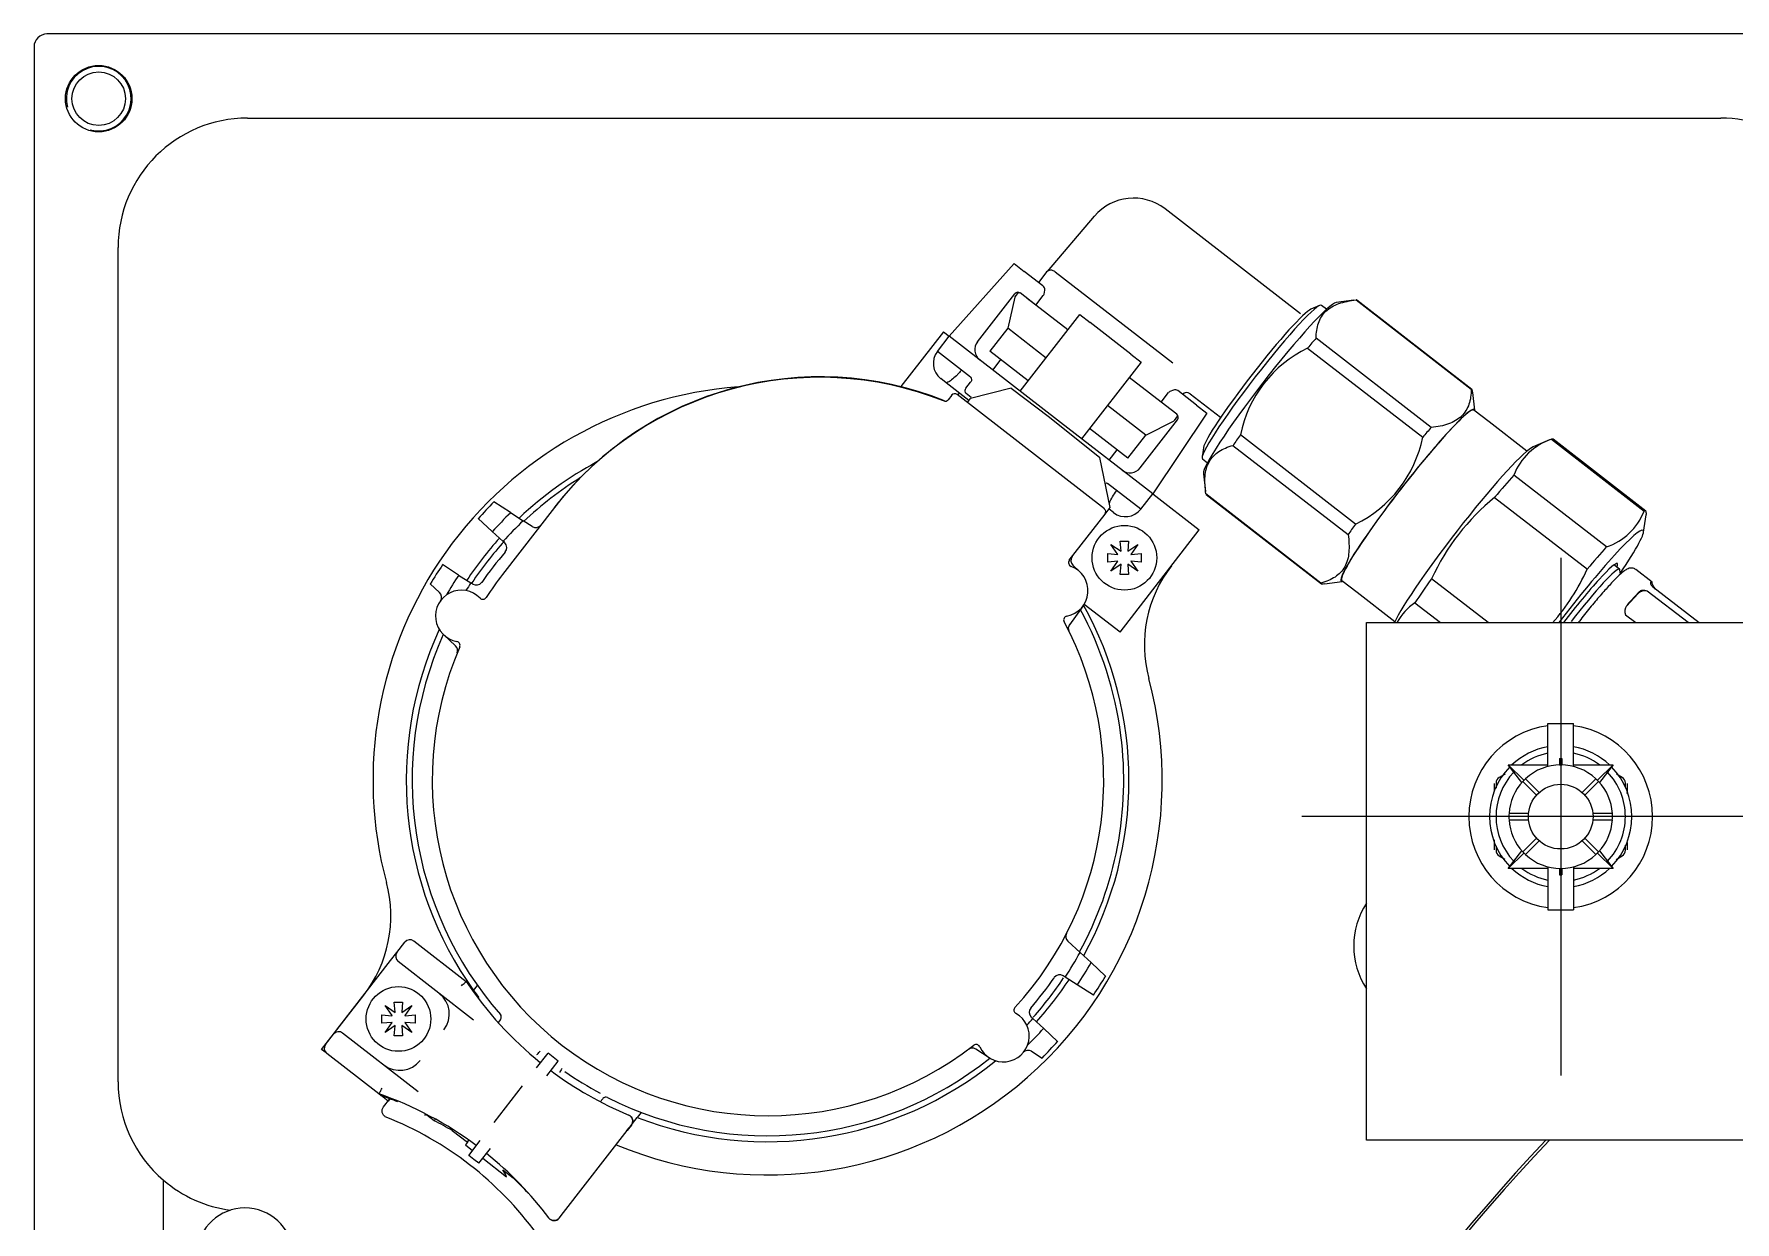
# Model space of a CAD drawing. Header units: millimetres. Extents: x -60 to 7633, y -2614 to 2146.
# Drawn here: x 6709.8 to 6841.3, y -2263.6 to -2171.8 of the extents above; entities that cross this region are included whole.
import ezdxf
from ezdxf.lldxf.tags import DXFTag

# ---------------------------------------------------------------- set-up
doc = ezdxf.new("R2010")
doc.units = ezdxf.units.MM
doc.layers.get('0').update_dxf_attribs({"color": 250})
tags = doc.linetypes.add('CENTER2', pattern=[28.575, 19.05, -3.175, 3.175, -3.175]).pattern_tags.tags
tags[10:11] = [DXFTag(74, 4), DXFTag(75, 0), DXFTag(340, '0'), DXFTag(46, 0.0), DXFTag(50, 0.0), DXFTag(44, 0.0), DXFTag(45, 0.0)]
tags[8:9] = [DXFTag(74, 4), DXFTag(75, 0), DXFTag(340, '0'), DXFTag(46, 0.0), DXFTag(50, 0.0), DXFTag(44, 0.0), DXFTag(45, 0.0)]
tags[6:7] = [DXFTag(74, 4), DXFTag(75, 0), DXFTag(340, '0'), DXFTag(46, 0.0), DXFTag(50, 0.0), DXFTag(44, 0.0), DXFTag(45, 0.0)]
tags[4:5] = [DXFTag(74, 4), DXFTag(75, 0), DXFTag(340, '0'), DXFTag(46, 0.0), DXFTag(50, 0.0), DXFTag(44, 0.0), DXFTag(45, 0.0)]

msp = doc.modelspace()

# ---------------------------------------------------------------- linework, layer by layer
at = {"linetype": 'Continuous'}
for p, q in [((7164.8, -2171.78), (6710.8, -2171.78)), ((6709.8, -2172.78), (6709.8, -2551.78)), ((6726.3, -2178.28), (6840.17, -2178.28)), ((6791.74, -2185.87), (6788.12, -2190.14)), ((6791.74, -2185.88), (6791.75, -2185.86)), ((6807.7, -2193.41), (6797.23, -2185.3)), ((6716.3, -2252.78), (6716.3, -2188.28)), ((6780.54, -2195.13), (6785.55, -2189.53)), ((6785.55, -2189.53), (6786.34, -2190.14)), ((6787.78, -2191.26), (6786.34, -2190.14)), ((6788.01, -2190.23), (6787.43, -2190.98)), ((6788.72, -2190.16), (6788.71, -2190.14)), ((6788.72, -2190.16), (6797.81, -2197.2)), ((6787.87, -2191.88), (6787.92, -2191.58)), ((6782.73, -2195.57), (6785.61, -2191.86)), ((6785.6, -2192.13), (6785.06, -2194.53)), ((6785.89, -2191.74), (6785.62, -2192.09)), ((6787.24, -2192.74), (6786.03, -2191.8)), ((6789.71, -2194.65), (6786.57, -2192.22)), ((6787.24, -2192.74), (6787.81, -2192)), ((6809.17, -2192.77), (6808.49, -2193.05)), ((6809.69, -2193.06), (6809.31, -2192.76)), ((6811.8, -2192.36), (6810.44, -2192.54)), ((6812, -2192.34), (6820.89, -2199.24)), ((6820.94, -2199.25), (6812.05, -2192.36)), ((6786.03, -2199.39), (6790.63, -2193.47)), ((6790.63, -2193.47), (6791.42, -2194.08)), ((6794.58, -2196.53), (6791.42, -2194.08)), ((6807.69, -2193.41), (6807.7, -2193.41)), ((6807.7, -2193.42), (6807.7, -2193.41)), ((6780.1, -2194.8), (6776.81, -2199.04)), ((6779.62, -2196.32), (6780.54, -2195.13)), ((6780.1, -2194.8), (6780.54, -2195.13)), ((6787.65, -2200.65), (6780.54, -2195.13)), ((6785.06, -2194.53), (6783.68, -2196.3)), ((6788.02, -2196.83), (6785.06, -2194.53)), ((6817.79, -2202.2), (6808.89, -2195.3)), ((6782.18, -2198.31), (6779.62, -2196.32)), ((6786.64, -2198.6), (6783.68, -2196.3)), ((6794.58, -2196.53), (6795.37, -2197.14)), ((6808.24, -2196.06), (6817.14, -2202.95)), ((6784.51, -2196.95), (6783.9, -2197.74)), ((6795.37, -2197.14), (6790.77, -2203.07)), ((6780.29, -2198.74), (6779.89, -2198.42)), ((6782.06, -2200.11), (6780.29, -2198.74)), ((6781.83, -2199.17), (6782.19, -2198.7)), ((6785.32, -2199.17), (6782.18, -2199.95)), ((6785.32, -2199.17), (6788.28, -2201.39)), ((6797.59, -2200.76), (6794.45, -2198.33)), ((6797.87, -2199.3), (6797.59, -2199.42)), ((6799.65, -2200.46), (6798.22, -2199.35)), ((6821.17, -2200.86), (6821, -2199.49)), ((6780.11, -2200.15), (6780.11, -2200.15)), ((6780.73, -2199.71), (6780.46, -2200.05)), ((6780.46, -2200.05), (6780.46, -2200.05)), ((6780.73, -2199.71), (6780.73, -2199.71)), ((6792.53, -2208.48), (6781.15, -2199.65)), ((6781.15, -2199.65), (6781.15, -2199.65)), ((6781.31, -2199.53), (6781.19, -2199.69)), ((6782.24, -2199.87), (6781.84, -2199.56)), ((6781.94, -2200.27), (6782.18, -2199.95)), ((6789.15, -2201.81), (6787.65, -2200.65)), ((6795.73, -2202.8), (6792.76, -2200.5)), ((6796.92, -2200.24), (6797.49, -2199.5)), ((6798.12, -2201.18), (6796.92, -2200.24)), ((6799.17, -2199.59), (6801.51, -2201.4)), ((6799.65, -2200.46), (6800.45, -2201.08)), ((6788.28, -2201.39), (6792.18, -2204.52)), ((6796.27, -2207.33), (6789.15, -2201.81)), ((6795.3, -2205.31), (6798.18, -2201.6)), ((6795.73, -2202.8), (6797.92, -2201.67)), ((6800.45, -2201.08), (6796.27, -2207.33)), ((6797.95, -2201.65), (6798.22, -2201.3)), ((6822.27, -2201.77), (6821.09, -2200.85)), ((6825.19, -2204.02), (6822.27, -2201.77)), ((6794.35, -2204.58), (6791.39, -2202.28)), ((6794.35, -2204.58), (6795.73, -2202.8)), ((6811.94, -2209.66), (6803.04, -2202.76)), ((6826.94, -2203.16), (6825.68, -2203.69)), ((6827.08, -2203.1), (6834.24, -2208.66)), ((6834.38, -2208.66), (6827.22, -2203.11)), ((6792.99, -2208.38), (6792.18, -2204.52)), ((6792.91, -2204.72), (6793.52, -2203.93)), ((6800.2, -2203.76), (6800.09, -2204.49)), ((6800.12, -2204.62), (6800.5, -2204.92)), ((6802.47, -2203.58), (6811.37, -2210.48)), ((6800.18, -2205.77), (6800.35, -2207.14)), ((6831.33, -2211.43), (6824.17, -2205.88)), ((6795.35, -2208.51), (6792.78, -2206.53)), ((6795.35, -2208.51), (6796.27, -2207.33)), ((6796.27, -2207.33), (6799.86, -2210.11)), ((6809.27, -2214.23), (6800.38, -2207.33)), ((6800.41, -2207.37), (6809.3, -2214.27)), ((6746.64, -2208.78), (6745.35, -2207.94)), ((6750.03, -2208.37), (6746.02, -2213.55)), ((6750.03, -2208.37), (6750.06, -2208.33)), ((6750.34, -2207.97), (6750.06, -2208.33)), ((6792.53, -2208.48), (6792.53, -2208.48)), ((6792.58, -2208.9), (6792.99, -2208.38)), ((6793.24, -2208.78), (6792.89, -2208.5)), ((6822.69, -2207.6), (6829.86, -2213.15)), ((6744.14, -2209.24), (6745.22, -2210.24)), ((6746.64, -2208.78), (6747.61, -2209.4)), ((6748.31, -2209.85), (6747.61, -2209.4)), ((6789.82, -2212.46), (6792.58, -2208.9)), ((6792.58, -2208.9), (6792.58, -2208.9)), ((6834.21, -2210.3), (6834.4, -2208.95)), ((6746.05, -2211), (6745.22, -2210.24)), ((6746.05, -2211), (6746.18, -2211.13)), ((6793.58, -2212.01), (6793.04, -2211.24)), ((6793.04, -2211.24), (6793.82, -2211.77)), ((6793.74, -2218.02), (6799.86, -2210.11)), ((6793.83, -2211.75), (6793.76, -2210.98)), ((6793.76, -2210.98), (6794.4, -2210.98)), ((6794.4, -2210.98), (6794.34, -2211.75)), ((6794.34, -2211.77), (6795.12, -2211.24)), ((6795.12, -2211.24), (6794.58, -2212.01)), ((6792.79, -2212.6), (6792.79, -2211.95)), ((6792.79, -2211.95), (6793.56, -2212.02)), ((6793.56, -2212.53), (6792.79, -2212.6)), ((6793.04, -2213.31), (6793.58, -2212.53)), ((6793.56, -2212.02), (6793.58, -2212.01)), ((6793.58, -2212.53), (6793.56, -2212.53)), ((6793.82, -2211.77), (6793.83, -2211.75)), ((6794.34, -2211.75), (6794.34, -2211.77)), ((6794.58, -2212.01), (6794.6, -2212.02)), ((6794.6, -2212.53), (6794.58, -2212.53)), ((6794.58, -2212.53), (6795.12, -2213.31)), ((6794.6, -2212.02), (6795.38, -2211.95)), ((6795.38, -2212.6), (6794.6, -2212.53)), ((6795.38, -2211.95), (6795.38, -2212.6)), ((6742.62, -2213.6), (6741.38, -2212.8)), ((6742.62, -2213.6), (6743.57, -2214.2)), ((6790.1, -2212.85), (6790.62, -2213.34)), ((6793.82, -2212.77), (6793.04, -2213.31)), ((6793.76, -2213.57), (6793.83, -2212.79)), ((6794.4, -2213.57), (6793.76, -2213.57)), ((6793.83, -2212.79), (6793.82, -2212.77)), ((6795.12, -2213.31), (6794.34, -2212.77)), ((6794.34, -2212.77), (6794.34, -2212.79)), ((6794.34, -2212.79), (6794.4, -2213.57)), ((6822.2, -2217.28), (6817.82, -2213.89)), ((6832.35, -2213.16), (6831.92, -2212.82)), ((6832.41, -2213.55), (6832.37, -2213.2)), ((6834.86, -2214.15), (6833.6, -2213.18)), ((6740.43, -2214.29), (6741.14, -2214.94)), ((6743.72, -2214.3), (6743.57, -2214.2)), ((6809.54, -2214.27), (6810.91, -2214.09)), ((6810.89, -2214.02), (6812.07, -2214.93)), ((6812.07, -2214.93), (6814.98, -2217.19)), ((6833.79, -2215.02), (6832.88, -2216.01)), ((6837.64, -2217.28), (6834.49, -2214.84)), ((6834.9, -2214.5), (6838.49, -2217.28)), ((6790.89, -2215.98), (6789.84, -2217.44)), ((6793.74, -2218.02), (6790.96, -2215.87)), ((6816.52, -2215.74), (6818.51, -2217.28)), ((6812.8, -2217.28), (6937.36, -2217.28)), ((6812.8, -2256.78), (6812.8, -2217.28)), ((6832.81, -2216.67), (6833.6, -2217.28)), ((6742.38, -2219.08), (6741.47, -2218.23)), ((6826.8, -2228.41), (6826.8, -2225.09)), ((6826.8, -2225.09), (6828.8, -2225.09)), ((6828.8, -2228.41), (6828.8, -2225.09)), ((6824.79, -2229.64), (6823.75, -2228.28)), ((6823.75, -2228.28), (6826.8, -2228.28)), ((6823.75, -2228.28), (6824.96, -2229.47)), ((6827.7, -2227.78), (6827.7, -2228.28)), ((6827.7, -2227.78), (6827.9, -2227.78)), ((6827.7, -2228.28), (6827.7, -2228.28)), ((6827.7, -2228.28), (6827.8, -2228.28)), ((6827.8, -2228.28), (6827.9, -2228.28)), ((6827.9, -2227.78), (6827.9, -2228.28)), ((6827.9, -2228.28), (6827.9, -2228.28)), ((6828.8, -2228.28), (6831.85, -2228.28)), ((6831.85, -2228.28), (6830.65, -2229.47)), ((6831.85, -2228.28), (6830.81, -2229.64)), ((6822.8, -2229.68), (6822.8, -2230.09)), ((6823.51, -2228.99), (6823.05, -2229.25)), ((6825.93, -2230.62), (6824.87, -2229.56)), ((6825.08, -2229.35), (6826.14, -2230.41)), ((6829.46, -2230.41), (6830.52, -2229.35)), ((6830.73, -2229.56), (6829.67, -2230.62)), ((6832.55, -2229.25), (6832.12, -2229)), ((6832.8, -2229.99), (6832.8, -2229.68)), ((6825.31, -2232.03), (6823.81, -2232.03)), ((6831.79, -2232.03), (6830.29, -2232.03)), ((6823.81, -2232.53), (6825.31, -2232.53)), ((6830.29, -2232.53), (6831.79, -2232.53)), ((6822.8, -2234.57), (6822.8, -2234.88)), ((6823.75, -2236.28), (6824.79, -2234.92)), ((6824.87, -2235), (6825.93, -2233.94)), ((6826.14, -2234.15), (6825.08, -2235.21)), ((6830.52, -2235.21), (6829.46, -2234.15)), ((6829.67, -2233.94), (6830.73, -2235)), ((6830.81, -2234.92), (6831.85, -2236.28)), ((6832.8, -2234.88), (6832.8, -2234.48)), ((6823.05, -2235.31), (6823.48, -2235.56)), ((6823.75, -2236.28), (6824.96, -2235.09)), ((6826.8, -2236.28), (6823.75, -2236.28)), ((6826.8, -2236.15), (6826.8, -2239.47)), ((6827.7, -2236.28), (6827.7, -2236.28)), ((6827.7, -2236.28), (6827.8, -2236.28)), ((6827.7, -2236.28), (6827.7, -2236.79)), ((6827.8, -2236.28), (6827.9, -2236.28)), ((6827.9, -2236.28), (6827.9, -2236.28)), ((6827.9, -2236.28), (6827.9, -2236.79)), ((6828.8, -2236.15), (6828.8, -2239.47)), ((6831.85, -2236.28), (6828.8, -2236.28)), ((6831.85, -2236.28), (6830.65, -2235.09)), ((6832.09, -2235.58), (6832.55, -2235.31)), ((6827.7, -2236.79), (6827.9, -2236.79)), ((6826.8, -2239.47), (6828.8, -2239.47)), ((6737.36, -2243.4), (6737.85, -2242.77)), ((6737.85, -2242.77), (6738.47, -2241.98)), ((6739.17, -2241.89), (6743.2, -2245.02)), ((6789.71, -2241.9), (6790.65, -2242.77)), ((6790.65, -2242.77), (6791.5, -2243.55)), ((6733.44, -2248.46), (6737.36, -2243.4)), ((6743.78, -2248), (6737.94, -2243.47)), ((6792.63, -2244.6), (6791.5, -2243.55)), ((6743.2, -2245.02), (6743.38, -2245.16)), ((6743.78, -2245.73), (6744.09, -2245.34)), ((6789.49, -2244.69), (6789.34, -2244.59)), ((6790.43, -2245.29), (6789.49, -2244.69)), ((6791.68, -2246.09), (6790.43, -2245.29)), ((6732.03, -2250.27), (6735.28, -2246.08)), ((6737.72, -2247.4), (6737.65, -2246.63)), ((6737.65, -2246.63), (6738.29, -2246.63)), ((6738.29, -2246.63), (6738.23, -2247.4)), ((6743.78, -2245.73), (6743.78, -2245.73)), ((6736.68, -2248.25), (6736.68, -2247.6)), ((6736.68, -2247.6), (6737.45, -2247.67)), ((6737.47, -2247.66), (6736.93, -2246.89)), ((6736.93, -2246.89), (6737.71, -2247.42)), ((6737.45, -2247.67), (6737.47, -2247.66)), ((6737.71, -2247.42), (6737.72, -2247.4)), ((6738.23, -2247.42), (6739.01, -2246.89)), ((6738.23, -2247.4), (6738.23, -2247.42)), ((6739.01, -2246.89), (6738.47, -2247.66)), ((6738.47, -2247.66), (6738.49, -2247.67)), ((6738.49, -2247.67), (6739.27, -2247.6)), ((6739.27, -2247.6), (6739.27, -2248.25)), ((6745.68, -2248.18), (6745.6, -2248.12)), ((6745.86, -2247.95), (6745.67, -2248.19)), ((6786.88, -2247.76), (6787.01, -2247.89)), ((6787.01, -2247.89), (6787.84, -2248.65)), ((6732.34, -2249.88), (6732.95, -2249.09)), ((6732.95, -2249.09), (6733.44, -2248.46)), ((6733.65, -2249), (6739.49, -2253.53)), ((6737.45, -2248.18), (6736.68, -2248.25)), ((6736.93, -2248.96), (6737.47, -2248.18)), ((6737.71, -2248.42), (6736.93, -2248.96)), ((6737.47, -2248.18), (6737.45, -2248.18)), ((6737.65, -2249.22), (6737.72, -2248.44)), ((6738.29, -2249.22), (6737.65, -2249.22)), ((6737.72, -2248.44), (6737.71, -2248.42)), ((6739.01, -2248.96), (6738.23, -2248.42)), ((6738.23, -2248.42), (6738.23, -2248.44)), ((6738.23, -2248.44), (6738.29, -2249.22)), ((6738.49, -2248.18), (6738.47, -2248.18)), ((6738.47, -2248.18), (6739.01, -2248.96)), ((6739.27, -2248.25), (6738.49, -2248.18)), ((6787.84, -2248.65), (6788.92, -2249.65)), ((6732.38, -2250.54), (6732.03, -2250.27)), ((6736.46, -2253.71), (6732.43, -2250.58)), ((6748.64, -2251.7), (6749.53, -2250.56)), ((6749.93, -2250.86), (6749.53, -2250.56)), ((6783.63, -2250.92), (6782.59, -2250.25)), ((6786.9, -2250.42), (6787.71, -2250.95)), ((6749.43, -2252.31), (6750.32, -2251.17)), ((6750.32, -2251.17), (6749.93, -2250.86)), ((6745.37, -2255.92), (6747.56, -2253.1)), ((6736.64, -2253.85), (6736.46, -2253.71)), ((6737.17, -2254.26), (6736.65, -2253.86)), ((6736.82, -2254.71), (6737.3, -2254.1)), ((6737.3, -2254.1), (6737.17, -2254.26)), ((6753.57, -2254.32), (6753.76, -2254.08)), ((6740.06, -2255.26), (6739.97, -2255.38)), ((6740.06, -2255.26), (6740.74, -2255.78)), ((6740.83, -2255.67), (6740.74, -2255.78)), ((6755.98, -2256.1), (6756.43, -2255.53)), ((6756.73, -2255.14), (6756.43, -2255.53)), ((6742.13, -2256.55), (6742.18, -2256.48)), ((6742.13, -2256.55), (6743.3, -2257.45)), ((6743.3, -2257.45), (6743.42, -2257.3)), ((6743.4, -2258.46), (6744.29, -2257.32)), ((6750.73, -2262.88), (6755.64, -2256.55)), ((6755.63, -2256.55), (6755.97, -2256.12)), ((6755.64, -2256.55), (6755.63, -2256.55)), ((6755.98, -2256.12), (6755.64, -2256.55)), ((6812.8, -2257.28), (6812.8, -2256.78)), ((7062.8, -2257.28), (6812.8, -2257.28)), ((6743.3, -2257.45), (6743.15, -2257.65)), ((6743.15, -2257.65), (6743.7, -2258.08)), ((6743.8, -2258.77), (6743.4, -2258.46)), ((6744.19, -2259.07), (6745.08, -2257.93)), ((6744.19, -2259.07), (6743.8, -2258.77)), ((6744.49, -2258.69), (6746.32, -2260.12)), ((6746.03, -2259.57), (6746.84, -2260.2)), ((6719.8, -2268.9), (6719.8, -2260.38)), ((6750.39, -2263.31), (6750.73, -2262.88)), ((6750.39, -2263.32), (6750.73, -2262.88)), ((6750.73, -2262.88), (6750.73, -2262.88))]:
    msp.add_line(p, q, dxfattribs=at)
at = {"linetype": 'CENTER2'}
for p, q in [((6827.8, -2212.28), (6827.8, -2252.28)), ((6847.8, -2232.28), (6807.8, -2232.28))]:
    msp.add_line(p, q, dxfattribs=at)
at = {"linetype": 'Continuous'}
for centre, radius in [((6714.8, -2176.78), 2.57), ((6714.8, -2176.78), 2.07), ((6794.08, -2212.27), 2.5), ((6827.8, -2232.28), 2.5), ((6737.97, -2247.92), 2.5)]:
    msp.add_circle(centre, radius, dxfattribs=at)
for centre, radius, start, end in [((6710.8, -2172.78), 1, 90, 180), ((6714.8, -2176.78), 2.5, 255, 195), ((6726.3, -2188.28), 10, 90, 180), ((6840.17, -2188.28), 10, 50.0555, 90), ((6794.79, -2188.46), 3.99, 52.3665, 139.4026), ((6794.79, -2188.46), 3.99, 52.3664, 57.6791), ((6797.2, -2185.34), 0.0498, 46.7735, 57.6574), ((6788.4, -2190.54), 0.5, 105.3144, 142.2154), ((6785.7, -2192.15), 0.1, 142.2154, 167.2154), ((6785.85, -2192.04), 0.3, 52.2154, 142.2154), ((6780.81, -2197.24), 1.5, 142.2154, 232.2154), ((6783.52, -2196.18), 1, 142.2154, 232.2154), ((6812.43, -2204.67), 9.58, 115.9163, 168.5146), ((6766.5, -2229.48), 30.5, 94.2701, 194.991), ((6770.54, -2224.27), 25.95, 68.362, 142.2154), ((6770.57, -2224.23), 25.95, 68.2693, 142.2154), ((6780.22, -2199.87), 0.3, 248.5197, 322.0558), ((6780.96, -2199.89), 0.3, 52.4287, 142.0022), ((6798.89, -2199.95), 0.453, 52.1445, 137.0588), ((6797.87, -2201.58), 0.1, 297.2154, 322.2154), ((6797.94, -2201.41), 0.3, 322.2154, 52.2154), ((6807.75, -2201.05), 9.58, 295.9163, 348.5146), ((6828.59, -2207.6), 4.74, 108.5086, 158.7534), ((6766.5, -2229.48), 27.93, 118.1713, 133.3579), ((6794.51, -2204.7), 1, 232.2154, 322.2154), ((6766.53, -2229.45), 27.5, 121.7854, 133.3741), ((6766.53, -2229.45), 26.89, 126.9696, 127.0044), ((6792.34, -2208.71), 0.3, 322.4287, 52.0022), ((6794.16, -2207.59), 1.5, 232.2154, 322.2154), ((6833.73, -2221.18), 17.5, 129.0709, 155.36), ((6829.83, -2206.94), 4.74, 288.5086, 338.7534), ((6766.53, -2229.45), 28.68, 133.8992, 137.9744), ((6766.53, -2229.45), 27.56, 133.3475, 138.0052), ((6748.58, -2209.43), 0.5, 237.2154, 322.2154), ((6829.7, -2208.46), 4.74, 353.997, 355.9223), ((6766.5, -2229.48), 27.93, 137.8933, 146.3382), ((6766.53, -2229.45), 27.5, 137.7879, 146.3259), ((6745.84, -2211.49), 0.5, 319.0562, 47.2154), ((6766.53, -2229.45), 26.89, 139.0562, 145.3747), ((6790.06, -2212.65), 0.3, 142.2154, 249.9344), ((6790.44, -2212.48), 0.5, 142.2154, 227.2154), ((6766.53, -2229.45), 28.68, 146.4565, 150.0633), ((6766.53, -2229.45), 25.95, 142.2154, 147.0799), ((6789.27, -2214.81), 2, 280.3377, 69.9344), ((6805.62, -2219.01), 10, 142.2154, 194.991), ((6813.95, -2205.85), 17.5, 319.1078, 335.36), ((6742.83, -2216.77), 2, 43.5999, 260.1061), ((6740.8, -2215.31), 0.5, 324.4218, 47.2154), ((6766.53, -2229.45), 27.56, 146.4257, 147.8947), ((6743.99, -2213.88), 0.5, 237.2154, 325.3747), ((6744.49, -2215.18), 0.3, 223.5999, 327.0799), ((6766.53, -2229.45), 27.5, 7.2154, 28.6842), ((6766.5, -2229.48), 27.93, 331.0322, 29.0287), ((6819.21, -2219.55), 4.66, 125.2302, 150.3895), ((6833.56, -2216.41), 0.796, 147.6777, 199.0472), ((6766.5, -2229.48), 27.93, 155.3072, 215.5701), ((6766.53, -2229.45), 25.95, 317.351, 28.1302), ((6789.68, -2217.07), 0.3, 100.3377, 208.1302), ((6790.24, -2217.73), 0.5, 144.2154, 206.2965), ((6766.53, -2229.45), 27.5, 155.8605, 221.2249), ((6766.53, -2229.45), 25.95, 156.6261, 307.8048), ((6742.04, -2219.44), 0.5, 337.7837, 47.2154), ((6742.43, -2219.03), 0.3, 336.6261, 80.1061), ((6766.5, -2229.48), 30.5, 247.4217, 14.991), ((6827.8, -2232.28), 7.1, 98.0967, 261.9033), ((6827.8, -2232.28), 7.1, 0, 81.9033), ((6766.53, -2229.45), 27.5, 331.1151, 7.2154), ((6827.8, -2232.28), 5.5, 100.4757, 133.3418), ((6827.8, -2232.28), 5.5, 46.6582, 79.5243), ((6827.8, -2232.28), 5, 101.537, 126.8699), ((6827.8, -2232.28), 4, 47.1491, 132.8509), ((6827.8, -2232.28), 5, 53.1301, 78.463), ((6827.8, -2232.28), 5.5, 135.6043, 224.3957), ((6450.37, -2232.28), 372.32, 0.3079, 0.394), ((6827.8, -2232.28), 5, 136.4336, 223.5664), ((6823.3, -2229.68), 0.5, 120, 180), ((6827.8, -2232.28), 4, 137.1491, 176.392), ((6827.8, -2232.28), 4, 132.8509, 137.1491), ((6827.8, -2232.28), 4, 42.8509, 47.1491), ((6827.8, -2232.28), 4, 3.608, 42.8509), ((6827.8, -2232.28), 5, 0, 43.5664), ((6827.8, -2232.28), 5.5, 315.6043, 44.3957), ((6832.3, -2229.68), 0.5, 0, 60), ((7205.24, -2232.28), 372.32, 179.606, 179.7255), ((6827.8, -2232.28), 4, 176.3919, 182.6358), ((6827.8, -2232.28), 7.1, 278.0967, 0), ((6827.8, -2232.28), 5, 316.4336, 0), ((6827.8, -2232.28), 4, 357.3642, 3.6081), ((6827.8, -2232.28), 4, 183.5833, 222.8509), ((6827.8, -2232.28), 4, 317.1491, 356.4167), ((6450.37, -2232.28), 372.32, 359.606, 359.7255), ((6823.3, -2234.88), 0.5, 180, 240), ((6832.3, -2234.88), 0.5, 300, 0), ((7205.24, -2232.28), 372.32, 180.3079, 180.394), ((6827.8, -2232.28), 5.5, 226.6582, 259.5243), ((6827.8, -2232.28), 5, 233.1301, 258.463), ((6827.8, -2232.28), 4, 222.8509, 227.1491), ((6827.8, -2232.28), 4, 227.1491, 312.8509), ((6827.8, -2232.28), 5, 281.537, 306.8699), ((6827.8, -2232.28), 5.5, 280.4757, 313.3418), ((6827.8, -2232.28), 4, 312.8509, 317.1491), ((6727.38, -2239.96), 10, 322.2154, 14.991), ((6817.8, -2242.28), 6, 146.4427, 213.5573), ((6790.05, -2241.54), 0.5, 152.8001, 227.2154), ((6738.25, -2243.08), 0.5, 142.2154, 232.2154), ((6738.86, -2242.29), 0.5, 52.2154, 142.2154), ((6766.53, -2229.45), 27.56, 326.4257, 331.0834), ((6766.53, -2229.45), 28.68, 326.4565, 330.5317), ((6766.5, -2229.48), 28, 213.6957, 231.1922), ((6766.5, -2229.48), 27.93, 214.1388, 216.9179), ((6766.53, -2229.45), 26.89, 319.0562, 325.3747), ((6766.53, -2229.45), 27.5, 318.2172, 326.204), ((6766.5, -2229.48), 27.93, 318.0834, 326.5279), ((6789.07, -2245.01), 0.5, 57.2154, 145.3747), ((6739.9, -2247.53), 2, 322.2967, 52.2828), ((6745.62, -2247.77), 0.3, 322.2154, 41.2249), ((6784.72, -2249.24), 2, 204.3248, 60.831), ((6785.84, -2247.23), 0.3, 137.351, 240.831), ((6766.53, -2229.45), 27.56, 316.5362, 318.0052), ((6787.22, -2247.4), 0.5, 139.0562, 227.2154), ((6733.35, -2249.4), 0.5, 52.2154, 142.2154), ((6766.53, -2229.45), 28.68, 314.3676, 317.9744), ((6732.73, -2250.19), 0.5, 142.2154, 232.2154), ((6782.32, -2250.67), 0.5, 57.2154, 126.6472), ((6782.62, -2250.19), 0.3, 24.3248, 127.8048), ((6786.63, -2250.84), 0.5, 57.2154, 140.009), ((6738.07, -2249.89), 2, 232.1558, 322.1264), ((6766.5, -2229.48), 28, 233.2386, 247.4661), ((6766.53, -2229.45), 27.5, 243.206, 308.5704), ((6766.5, -2229.48), 27.93, 248.8607, 309.1233), ((6726.3, -2252.78), 10, 180, 229.4584), ((6727.23, -2280.14), 28, 53.2386, 70.7352), ((6727.23, -2280.14), 27.93, 67.513, 70.292), ((6754, -2254.26), 0.3, 63.206, 142.2154), ((6727.23, -2280.14), 26.51, 36.0802, 68.3507), ((6766.5, -2229.48), 28, 247.4661, 247.473), ((6755.58, -2255.81), 0.5, 322.2154, 67.473), ((6937.8, -2362.28), 152.9, 136.6287, 177.6573), ((6937.8, -2362.28), 152.7, 136.5578, 177.6542), ((6727.23, -2280.14), 28, 36.9648, 51.1922), ((6726.3, -2252.78), 10, 229.4584, 262.5085), ((6727.23, -2280.14), 27.97, 42.0092, 45.4658), ((6726.1, -2266.28), 3.75, 5, 175), ((6727.23, -2280.14), 28, 36.9579, 36.9648), ((6750, -2263.01), 0.5, 216.9579, 322.2154)]:
    msp.add_arc(centre, radius, start, end, dxfattribs=at)
for centre, major_axis, ratio, start_param, end_param in [((6804.71, -2198.69), (-4.6, -5.93), 0.087156, 3.141593, 6.283185), ((6805.36, -2199.19), (5.15, 6.64), 0.087156, 0.087601, 3.053992), ((6806.23, -2199.86), (-5.82, -7.51), 0.087156, 3.141593, 3.202237), ((6804.42, -2198.46), (-4.2, -5.41), 0.087156, 3.293713, 6.131064), ((6806.23, -2199.86), (5.82, 7.51), 0.087156, 0.986554, 1.107842), ((6815.12, -2206.76), (-5.82, -7.51), 0.087156, 3.080949, 3.202237), ((6815.99, -2207.43), (-5.15, -6.64), 0.087156, 3.012403, 6.283185), ((6815.99, -2207.43), (5.1, 6.58), 0.087156, 0, 3.141593), ((6806.23, -2199.86), (-5.82, -7.51), 0.087156, -1.107842, -0.986554), ((6815.12, -2206.76), (5.82, 7.51), 0.087156, 0.986554, 1.107842), ((6820.91, -2211.25), (-6.31, -8.14), 0.087156, 3.141593, 3.268463), ((6820.32, -2210.79), (5.51, 7.11), 0.087156, 0.152121, 2.78288), ((6820.91, -2211.25), (6.31, 8.14), 0.087156, 0.920327, 1.174068), ((6806.23, -2199.86), (5.82, 7.51), 0.087156, 3.080949, 3.141593), ((6770.17, -2232.27), (-27.47, 21.29), 0.991186, 6.166392, 6.217824), ((6828.07, -2216.8), (-6.31, -8.14), 0.087156, 3.014722, 3.268463), ((6815.12, -2206.76), (-5.82, -7.51), 0.087156, -1.107842, -0.986554), ((6828.66, -2217.26), (5.51, 7.11), 0.087156, 0, 1.641287), ((6828.66, -2217.26), (5.51, 7.11), 0.087156, 5.339706, 6.283185), ((6828.66, -2217.26), (3.52, 4.54), 0.087156, 0, 1.642998), ((6828.07, -2216.8), (6.31, 8.14), 0.087156, 0.920327, 1.174068), ((6770.17, -2232.27), (-27.47, 21.29), 0.991186, 0.065361, 0.116794), ((6820.91, -2211.25), (-6.31, -8.14), 0.087156, -1.174068, -0.920327), ((6828.98, -2217.5), (3.37, 4.35), 0.087156, 0, 1.570796), ((6828.66, -2217.26), (3.52, 4.54), 0.087156, 5.987222, 6.283185), ((6828.98, -2217.5), (3.37, 4.35), 0.087156, 6.195585, 6.283185), ((6815.12, -2206.76), (5.82, 7.51), 0.087156, 3.080949, 3.202237), ((6815.99, -2207.43), (-5.15, -6.64), 0.087156, 0, 0.129189), ((6831.03, -2219.09), (3.83, 4.94), 0.087156, 0.632807, 0.93799), ((6834.58, -2215.63), (-0.841, 0.542), 0.704416, 5.232788, 6.160083), ((6831.03, -2219.09), (-3.83, -4.94), 0.087156, 2.989001, 3.294184), ((6762.89, -2226.62), (27.47, -21.29), 0.991186, 0.065362, 0.116794), ((6765.23, -2228.47), (-16.61, -22.21), 0.01745, 0.050057, 0.16716), ((6762.89, -2226.62), (27.47, -21.29), 0.991186, 6.166392, 6.217824), ((6767.8, -2230.47), (-17.37, -21.62), 0.01745, -0.167135, -0.050007), ((6766.54, -2229.49), (-27.22, -3.44), 0.999695, 0.835732, 0.952778), ((6727.55, -2280.4), (17.14, 22.11), 0.939693, 0.117804, 0.178132), ((6728.12, -2280.84), (17.14, 22.11), 0.34202, -0.178132, -0.117804)]:
    msp.add_ellipse(centre, major_axis=major_axis, ratio=ratio, start_param=start_param, end_param=end_param, dxfattribs=at)
for points, knots in [([(6788.71, -2190.14), (6788.66, -2190.11), (6788.62, -2190.09), (6788.54, -2190.06), (6788.5, -2190.05), (6788.39, -2190.04), (6788.33, -2190.04), (6788.27, -2190.06), (6788.27, -2190.06), (6788.27, -2190.06)], [0, 0, 0, 0, 0.125, 0.125, 0.25, 0.25, 0.5, 0.5, 0.5180169, 0.5180169, 0.5180169, 0.5180169]), ([(6808.89, -2195.3), (6808.9, -2194.88), (6808.96, -2194.49), (6809.14, -2193.96), (6809.21, -2193.79), (6809.4, -2193.48), (6809.52, -2193.34), (6809.92, -2192.95), (6810.26, -2192.76), (6811.06, -2192.48), (6811.51, -2192.39), (6812, -2192.34)], [0, 0, 0, 0, 0.25, 0.25, 0.375, 0.375, 0.5, 0.5, 0.75, 0.75, 1, 1, 1, 1]), ([(6781.48, -2197.76), (6781.42, -2197.84), (6781.35, -2197.92), (6781.22, -2198.06), (6781.16, -2198.13), (6780.96, -2198.32), (6780.84, -2198.43), (6780.61, -2198.61), (6780.51, -2198.67), (6780.36, -2198.74), (6780.31, -2198.75), (6780.29, -2198.74)], [0, 0, 0, 0, 0.125, 0.125, 0.25, 0.25, 0.5, 0.5, 0.75, 0.75, 1, 1, 1, 1]), ([(6781.83, -2199.17), (6781.78, -2199.23), (6781.75, -2199.31), (6781.76, -2199.46), (6781.79, -2199.52), (6781.84, -2199.56)], [0, 0, 0, 0, 0.5, 0.5, 1, 1, 1, 1]), ([(6782.18, -2198.31), (6782.23, -2198.34), (6782.26, -2198.41), (6782.27, -2198.55), (6782.24, -2198.63), (6782.19, -2198.7)], [0, 0, 0, 0, 0.5, 0.5, 1, 1, 1, 1]), ([(6820.89, -2199.24), (6820.88, -2199.66), (6820.83, -2200.05), (6820.65, -2200.58), (6820.57, -2200.74), (6820.38, -2201.05), (6820.26, -2201.2), (6819.86, -2201.58), (6819.52, -2201.78), (6818.73, -2202.06), (6818.27, -2202.15), (6817.79, -2202.2)], [0, 0, 0, 0, 0.25, 0.25, 0.375, 0.375, 0.5, 0.5, 0.75, 0.75, 1, 1, 1, 1]), ([(6800.38, -2207.33), (6800.31, -2206.85), (6800.28, -2206.39), (6800.33, -2205.77), (6800.37, -2205.57), (6800.47, -2205.19), (6800.54, -2205.01), (6800.82, -2204.52), (6801.07, -2204.26), (6801.69, -2203.85), (6802.07, -2203.7), (6802.47, -2203.58)], [0, 0, 0, 0, 0.25, 0.25, 0.375, 0.375, 0.5, 0.5, 0.75, 0.75, 1, 1, 1, 1]), ([(6792.59, -2206.49), (6792.59, -2206.49), (6792.6, -2206.49), (6792.67, -2206.47), (6792.74, -2206.49), (6792.78, -2206.53)], [0.4856725, 0.4856725, 0.4856725, 0.4856725, 0.5, 0.5, 1, 1, 1, 1]), ([(6792.91, -2208.06), (6792.92, -2208.04), (6792.93, -2208.02), (6793, -2207.86), (6793.07, -2207.71), (6793.26, -2207.4), (6793.37, -2207.23), (6793.49, -2207.07)], [0.4557389, 0.4557389, 0.4557389, 0.4557389, 0.5, 0.5, 0.75, 0.75, 1, 1, 1, 1]), ([(6811.37, -2210.48), (6811.44, -2210.96), (6811.46, -2211.42), (6811.41, -2212.04), (6811.38, -2212.24), (6811.27, -2212.62), (6811.2, -2212.8), (6810.93, -2213.29), (6810.67, -2213.55), (6810.05, -2213.96), (6809.68, -2214.11), (6809.27, -2214.23)], [0, 0, 0, 0, 0.25, 0.25, 0.375, 0.375, 0.5, 0.5, 0.75, 0.75, 1, 1, 1, 1]), ([(6833.59, -2213.19), (6833.57, -2213.17), (6833.49, -2213.08), (6833.28, -2213.05), (6833.07, -2213.08), (6832.87, -2213.17), (6832.62, -2213.35), (6832.2, -2213.72), (6831.59, -2214.36), (6830.86, -2215.18), (6830.07, -2216.12), (6829.47, -2216.87), (6829.18, -2217.24), (6829.15, -2217.28)], [0, 0, 0, 0, 0.0119924, 0.0515068, 0.0888934, 0.1406812, 0.2335528, 0.3751236, 0.5253993, 0.6691127, 0.8112377, 0.9528417, 0.970876, 0.970876, 0.970876, 0.970876]), ([(6834.49, -2214.84), (6834.43, -2214.82), (6834.36, -2214.81), (6834.24, -2214.79), (6834.18, -2214.79), (6834.02, -2214.8), (6833.93, -2214.84), (6833.86, -2214.91)], [0, 0, 0, 0, 0.25, 0.25, 0.5, 0.5, 1, 1, 1, 1]), ([(6834.75, -2214.16), (6834.73, -2214.16), (6834.73, -2214.18), (6834.73, -2214.21), (6834.73, -2214.24), (6834.77, -2214.33), (6834.82, -2214.41), (6834.9, -2214.5)], [0, 0, 0, 0, 0.25, 0.25, 0.5, 0.5, 1, 1, 1, 1]), ([(6835.14, -2214.69), (6835.09, -2214.64), (6835.06, -2214.59), (6834.99, -2214.5), (6834.96, -2214.45), (6834.89, -2214.34), (6834.87, -2214.29), (6834.88, -2214.26)], [0, 0, 0, 0, 0.25, 0.25, 0.5, 0.5, 1, 1, 1, 1]), ([(6742.83, -2245.36), (6742.93, -2245.27), (6743.03, -2245.18), (6743.16, -2245.06), (6743.2, -2245.02), (6743.2, -2245.02)], [0, 0, 0, 0, 0.5, 0.5, 1, 1, 1, 1]), ([(6736.46, -2253.71), (6736.46, -2253.71), (6736.49, -2253.66), (6736.58, -2253.5), (6736.64, -2253.38), (6736.71, -2253.27)], [0, 0, 0, 0, 0.5, 0.5, 1, 1, 1, 1]), ([(6737.01, -2255.5), (6736.93, -2255.47), (6736.87, -2255.42), (6736.77, -2255.3), (6736.73, -2255.23), (6736.68, -2255), (6736.72, -2254.83), (6736.82, -2254.71)], [0, 0, 0, 0, 0.25, 0.25, 0.5, 0.5, 1, 1, 1, 1]), ([(6755.77, -2255.35), (6755.91, -2255.41), (6756.02, -2255.53), (6756.1, -2255.83), (6756.07, -2255.99), (6755.97, -2256.12)], [0, 0, 0, 0, 0.5, 0.5, 1, 1, 1, 1]), ([(6750.39, -2263.31), (6750.3, -2263.44), (6750.15, -2263.51), (6749.84, -2263.51), (6749.69, -2263.43), (6749.6, -2263.31)], [0, 0, 0, 0, 0.5, 0.5, 1, 1, 1, 1])]:
    msp.add_open_spline(points, degree=3, knots=knots, dxfattribs=at)
for points in [[(6787.92, -2191.58), (6787.94, -2191.46), (6787.88, -2191.33), (6787.78, -2191.26)], [(6787.81, -2192), (6787.84, -2191.97), (6787.86, -2191.93), (6787.87, -2191.88)], [(6797.59, -2199.42), (6797.55, -2199.44), (6797.51, -2199.47), (6797.49, -2199.5)], [(6798.22, -2199.35), (6798.12, -2199.27), (6797.98, -2199.25), (6797.87, -2199.3)], [(6821, -2199.5), (6820.99, -2199.43), (6820.98, -2199.36), (6820.97, -2199.3)], [(6809.35, -2214.29), (6809.42, -2214.28), (6809.48, -2214.27), (6809.55, -2214.26)]]:
    msp.add_open_spline(points, degree=3, dxfattribs=at)

doc.saveas('drawing.dxf')
